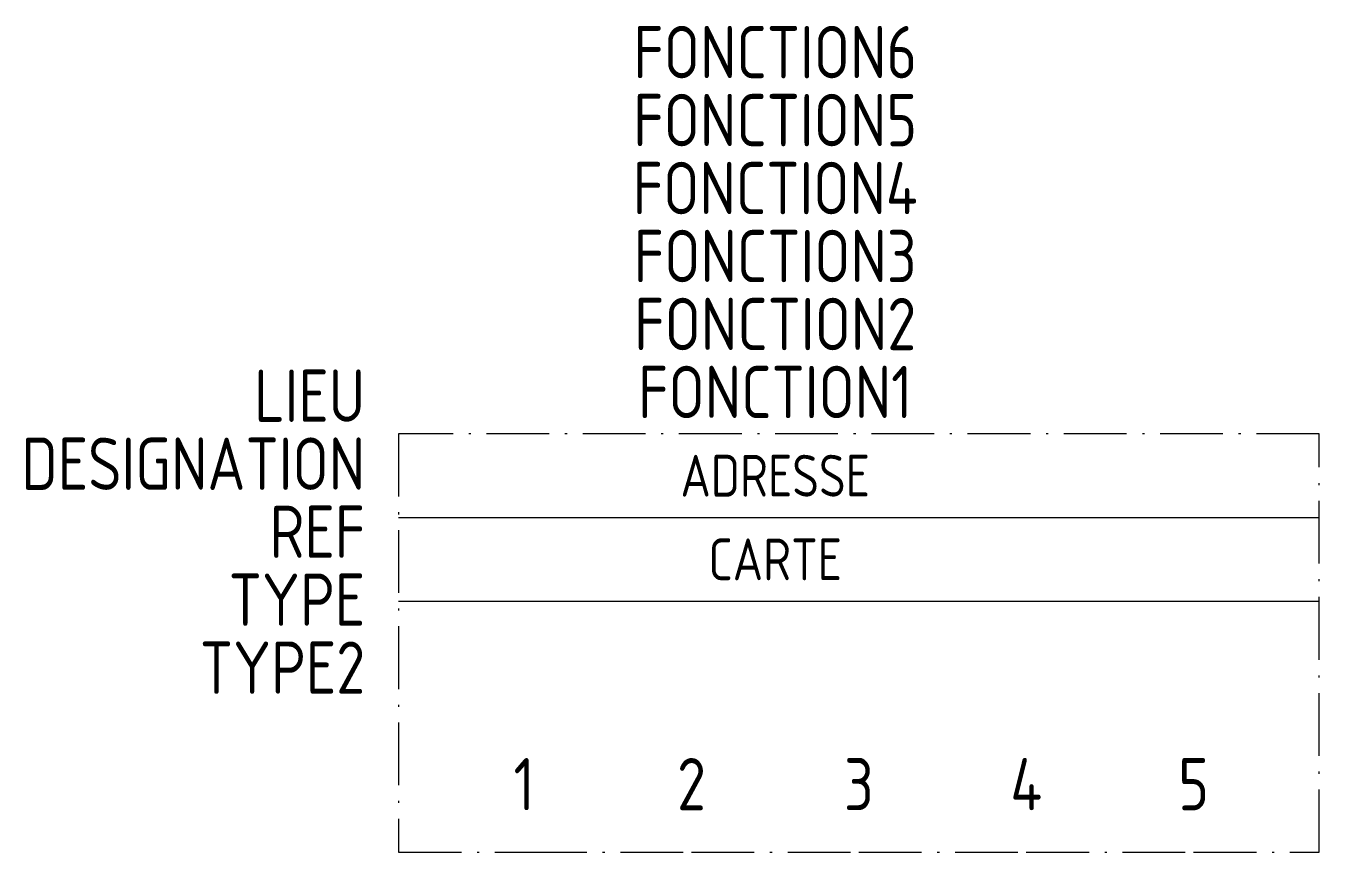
# Model space of a CAD drawing. Extents: x -1608.5 to -1546.6, y -879.6 to -840.1.
import ezdxf
from ezdxf.enums import TextEntityAlignment as Align

# ---------------------------------------------------------------- set-up
doc = ezdxf.new("R2010")
doc.units = 0
doc.linetypes.add('ACAD_ISO10W100', pattern=[18, 12, -3, 0, -3])
for name, color, linetype in [('SYMB_BOITE', 6, 'ACAD_ISO10W100'), ('SYMB_FIL_FIN', 1, 'CONTINUOUS'), ('SYMB_REF_CONTACT', 2, 'CONTINUOUS'), ('SYMB_TXT_CONTACT', 2, 'CONTINUOUS'), ('SYMB_TXT_NOM', 3, 'CONTINUOUS')]:
    doc.layers.add(name, color=color, linetype=linetype)
doc.styles.add('NET2_5', font='isocp.shx', dxfattribs={"width": 0.9, "height": 2.5})
doc.styles.add('NET_2', font='isocp.shx', dxfattribs={"width": 0.9, "height": 2})

msp = doc.modelspace()

# ---------------------------------------------------------------- linework, layer by layer
at = {"layer": 'SYMB_BOITE', "ltscale": 0.25}
for points in [[(-1552.634, -879.593), (-1546.634, -879.593), (-1546.634, -859.593), (-1590.634, -859.593), (-1590.634, -879.593)], [(-1590.634, -879.593), (-1584.634, -879.593)], [(-1584.634, -879.593), (-1576.634, -879.593)], [(-1576.634, -879.593), (-1568.634, -879.593)], [(-1568.634, -879.593), (-1560.634, -879.593)], [(-1560.634, -879.593), (-1552.634, -879.593)]]:
    msp.add_lwpolyline(points, dxfattribs=at)
at = {"layer": 'SYMB_FIL_FIN'}
for p, q in [((-1590.634, -863.593), (-1546.634, -863.593)), ((-1590.634, -867.593), (-1546.634, -867.593))]:
    msp.add_line(p, q, dxfattribs=at)

# ---------------------------------------------------------------- texts
at = {"layer": 'SYMB_REF_CONTACT', "style": 'NET2_5', "width": 0.9, "flags": 8}
msp.add_attdef('REF', text='', height=2.5, dxfattribs=at).set_placement((-1592.234, -865.522), align=Align.RIGHT)
at = {"layer": 'SYMB_TXT_CONTACT', "style": 'NET_2', "width": 0.9, "flags": 8}
for tag, text, p in [('ADRESSE', 'AO ?', (-1572.634, -861.593)), ('CARTE', 'CARTE ?', (-1572.634, -865.593))]:
    msp.add_attdef(tag, text=text, height=2, dxfattribs=at).set_placement(p, align=Align.MIDDLE_CENTER)
at = {"layer": 'SYMB_TXT_CONTACT', "style": 'NET2_5', "width": 0.9, "flags": 8}
for tag, p in [('1', (-1584.634, -877.593)), ('2', (-1576.634, -877.593)), ('3', (-1568.634, -877.593)), ('4', (-1560.634, -877.593)), ('5', (-1552.634, -877.593))]:
    msp.add_attdef(tag, text='?', height=2.5, dxfattribs=at).set_placement(p, align=Align.CENTER)
at = {"layer": 'SYMB_TXT_NOM', "style": 'NET2_5', "width": 0.9, "flags": 8}
for tag, p in [('FONCTION6', (-1572.634, -841.343)), ('FONCTION5', (-1572.634, -844.593)), ('FONCTION4', (-1572.634, -847.843)), ('FONCTION3', (-1572.634, -851.093)), ('FONCTION2', (-1572.634, -854.343)), ('FONCTION1', (-1572.634, -857.593))]:
    msp.add_attdef(tag, text='', height=2.5, dxfattribs=at).set_placement(p, align=Align.MIDDLE_CENTER)
for tag, text, p in [('LIEU', '', (-1592.234, -859.022)), ('DESIGNATION', 'A?', (-1592.234, -862.272)), ('TYPE', '', (-1592.234, -868.772)), ('TYPE2', '', (-1592.234, -872.022))]:
    msp.add_attdef(tag, text=text, height=2.5, dxfattribs=at).set_placement(p, align=Align.RIGHT)

doc.saveas('drawing.dxf')
